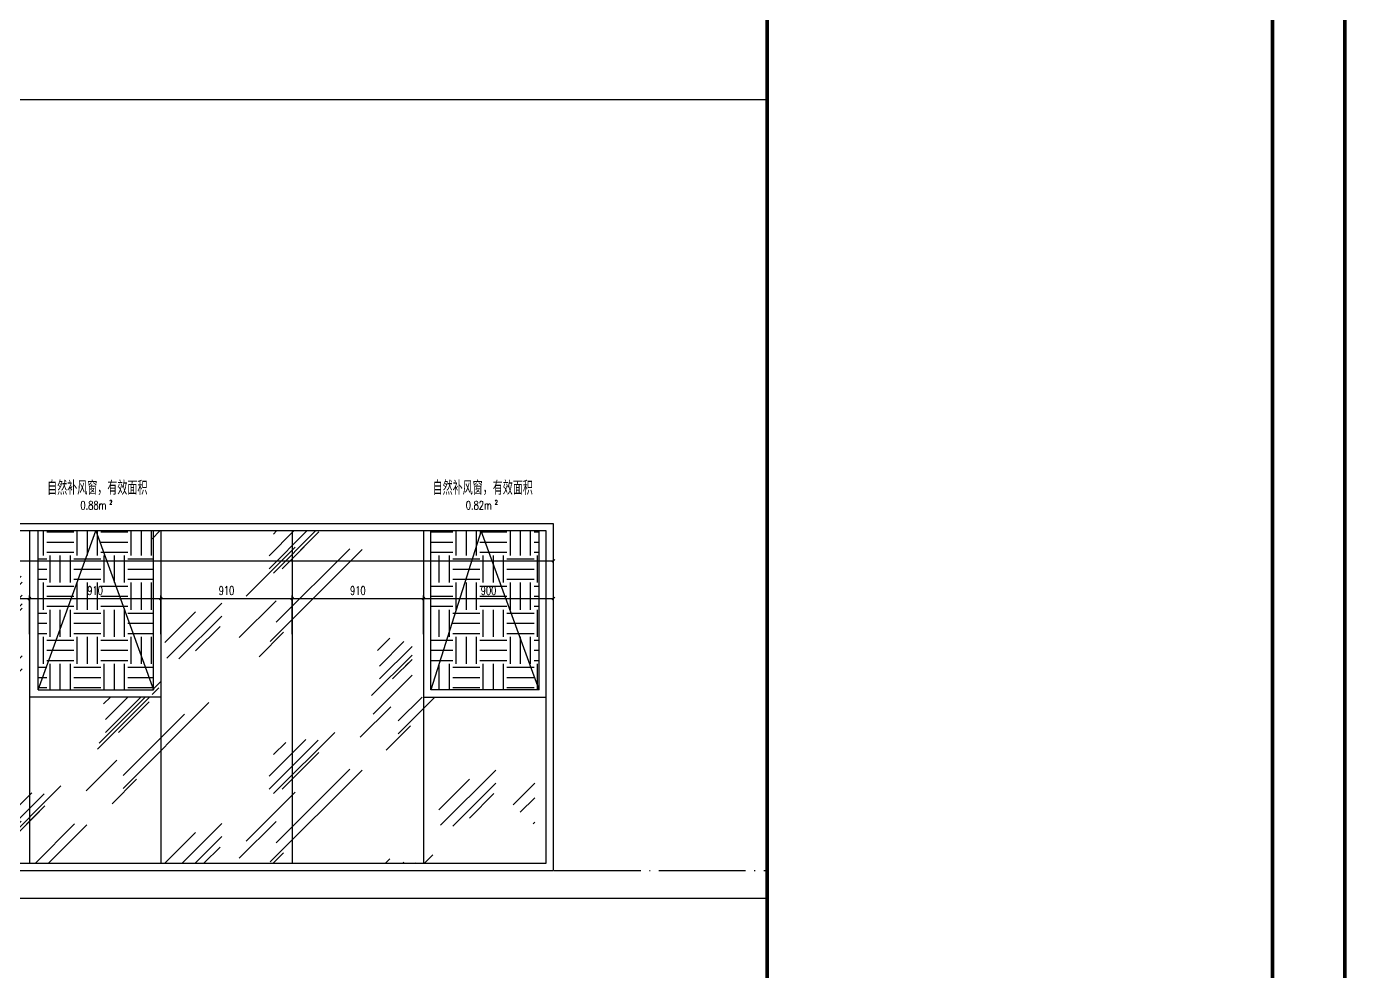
# Model space of a CAD drawing. Extents: x -4210259 to 293730, y -7499 to 868879.
# Drawn here: x -1066641 to -1057498, y 436221 to 442765 of the extents above; entities that cross this region are included whole.
import ezdxf
from ezdxf.enums import TextEntityAlignment as Align

# ---------------------------------------------------------------- set-up
doc = ezdxf.new("R2010")
doc.units = 0
doc.header["$LTSCALE"] = 1000
doc.header["$MEASUREMENT"] = 0
doc.linetypes.add('DOTE', pattern=[2.42, 2, -0.2, 0.02, -0.2])
doc.layers.get('Defpoints').update_dxf_attribs({"color": 210})
for name, color, linetype in [('0-cxFrame', 155, 'Continuous'), ('A-AXIS-DOTE', 14, 'DOTE'), ('A-CURTAIN', 134, 'Continuous'), ('A-LIN-V', 9, 'Continuous'), ('A-WINDOW', 140, 'Continuous'), ('A-门窗表显示尺寸', 160, 'Continuous'), ('SPACE', 7, 'Continuous'), ('SPACE_HATCH', 8, 'Continuous')]:
    doc.layers.add(name, color=color, linetype=linetype)
doc.layers.add('0-cxText', color=131, linetype='Continuous', lineweight=25)
doc.layers.add('A-WALL-HATCH', color=8, linetype='Continuous', lineweight=13)
doc.styles.add('_TCH_SPACE', font='SIMPLEX', dxfattribs={"height": 5, "bigfont": 'GBCBIG'})
doc.styles.add('A-DIM_T3', font='SIMPLEX', dxfattribs={"width": 0.705882, "bigfont": 'GBCBIG'})
doc.styles.add('cx_tuming', font='')
doc.styles.add('cx_tuqian1', font='')
doc.styles.add('黑体', font='', dxfattribs={"height": 12})
doc.styles.get('cx_tuming').set_extended_font_data('SimHei')
doc.styles.get('cx_tuqian1').set_extended_font_data('SimSun')
doc.styles.get('黑体').set_extended_font_data('SimHei')
doc.dimstyles.new('A-DIM&&20', dxfattribs={"dimtxt": 59.5, "dimasz": 20, "dimexe": 20, "dimexo": 20, "dimgap": 25.25, "dimtad": 1, "dimdec": 0, "dimzin": 0, "dimdsep": 46, "dimtxsty": 'A-DIM_T3', "dimblk": 'ARCHTICK', "dimcen": 0.09, "dimclrt": 7, "dimazin": 2, "dimtfac": 1, "dimtdec": 0, "dimtix": 1, "dimtmove": 2, "dimatfit": 3, "dimfxl": 0, "dimtolj": 1, "dimtzin": 0, "dimarcsym": 0})
pattern_1 = [(0, (0, 0), (187.5, 187.5), [187.5, -187.5]), (0, (0, 70.31), (187.5, 187.5), [187.5, -187.5]), (0, (0, 140.62), (187.5, 187.5), [187.5, -187.5]), (90, (23.44, 164.06), (-187.5, 187.5), [187.5, -187.5]), (90, (93.75, 164.06), (-187.5, 187.5), [187.5, -187.5]), (90, (164.06, 164.06), (-187.5, 187.5), [187.5, -187.5])]

# ---------------------------------------------------------------- blocks, each defined once
blk = doc.blocks.new('zjcx_T1(Dragon)')
at = {"layer": '0-cxFrame', "const_width": 50}
blk.add_lwpolyline([(-7000, 0), (0, 0), (0, 57400), (-7000, 57400)], close=True, dxfattribs=at)
blk = doc.blocks.new('TK22.A1 L(Dragon)')
at = {"layer": '0-cxFrame', "color": 7, "const_width": 0.5}
blk.add_lwpolyline([(0, 0), (-841, 0), (-841, 594), (0, 594)], close=True, dxfattribs=at)
at = {"layer": '0-cxFrame', "const_width": 0.5}
for points in [[(-80, 10), (-821, 10), (-821, 584), (-80, 584)], [(-10, 10), (-80, 10), (-80, 584), (-10, 584)]]:
    blk.add_lwpolyline(points, close=True, dxfattribs=at)
at = {"layer": '0-cxFrame', "xscale": 0.01, "yscale": 0.01, "zscale": 0.01}
blk.add_blockref('zjcx_T1(Dragon)', (-10, 10), dxfattribs=at)
at = {"style": '黑体', "flags": 4}
blk.add_attdef('图幅', text='', height=3.3, dxfattribs=at).set_placement((-40, 3), align=Align.RIGHT)
at = {"layer": '0-cxText', "flags": 4}
for tag, height, style, p in [('建设单位', 3.5, 'cx_tuming', (-45, 240)), ('项目名称', 3.5, 'cx_tuming', (-45, 210)), ('子项名称', 3.5, 'cx_tuming', (-45, 180)), ('工程编号', 3.3, 'cx_tuqian1', (-35, 165)), ('图名1', 3.5, 'cx_tuming', (-45, 87)), ('图名2', 3.5, 'cx_tuming', (-45, 79)), ('图名3', 3.5, 'cx_tuming', (-45, 71)), ('出图日期', 3.3, 'cx_tuqian1', (-39, 60)), ('专业', 3.3, 'cx_tuqian1', (-55, 52)), ('图号', 3.3, 'cx_tuqian1', (-55, 44)), ('版次', 3.3, 'cx_tuqian1', (-20, 44))]:
    blk.add_attdef(tag, text='', height=height, dxfattribs=dict(at, style=style)).set_placement(p, align=Align.MIDDLE)
at = {"layer": 'Defpoints', "color": 6, "flags": 4}
for tag, height, style, p in [('tufu', 3.3, '黑体', (-12, 12)), ('dwfname', 4, 'cx_tuqian1', (-80, 3))]:
    blk.add_attdef(tag, text='', height=height, dxfattribs=dict(at, style=style)).set_placement(p, align=Align.RIGHT)
blk = doc.blocks.new('_ArchTick')
at = {"color": 0, "linetype": 'ByBlock', "const_width": 0.4}
blk.add_lwpolyline([(-0.5, -0.5), (0.5, 0.5)], dxfattribs=at)
blk = doc.blocks.new('*D1355')
at = {"layer": 'A-门窗表显示尺寸', "color": 0, "lineweight": -2}
for p, q in [((89099.3, 519132.3), (89099.3, 519399.7)), ((89099.3, 519379.7), (101799.3, 519379.7)), ((101799.3, 519132.3), (101799.3, 519399.7))]:
    blk.add_line(p, q, dxfattribs=at)
at = {"layer": 'Defpoints', "color": 0}
for p in [(101799.3, 519379.7), (89099.3, 519112.3), (101799.3, 519112.3)]:
    blk.add_point(p, dxfattribs=at)
at = {"layer": 'A-门窗表显示尺寸', "color": 0, "lineweight": -2, "xscale": 20, "yscale": 20, "zscale": 20, "rotation": 180}
blk.add_blockref('_ArchTick', (89099.3, 519379.7), dxfattribs=at)
at = {"layer": 'A-门窗表显示尺寸', "color": 0, "lineweight": -2, "xscale": 20, "yscale": 20, "zscale": 20}
blk.add_blockref('_ArchTick', (101799.3, 519379.7), dxfattribs=at)
at = {"layer": 'A-门窗表显示尺寸', "color": 7, "insert": (95449.3, 519434.7), "char_height": 59.5, "attachment_point": 5, "style": 'A-DIM_T3'}
blk.add_mtext('\\A1;12700', dxfattribs=at)
blk = doc.blocks.new('*D1365')
at = {"layer": 'A-门窗表显示尺寸', "color": 0, "lineweight": -2}
for p, q in [((97259.3, 518872.3), (97259.3, 519139.7)), ((97259.3, 519119.7), (98169.3, 519119.7)), ((98169.3, 518872.3), (98169.3, 519139.7))]:
    blk.add_line(p, q, dxfattribs=at)
at = {"layer": 'Defpoints', "color": 0}
for p in [(98169.3, 519119.7), (97259.3, 518852.3), (98169.3, 518852.3)]:
    blk.add_point(p, dxfattribs=at)
at = {"layer": 'A-门窗表显示尺寸', "color": 0, "lineweight": -2, "xscale": 20, "yscale": 20, "zscale": 20, "rotation": 180}
blk.add_blockref('_ArchTick', (97259.3, 519119.7), dxfattribs=at)
at = {"layer": 'A-门窗表显示尺寸', "color": 0, "lineweight": -2, "xscale": 20, "yscale": 20, "zscale": 20}
blk.add_blockref('_ArchTick', (98169.3, 519119.7), dxfattribs=at)
at = {"layer": 'A-门窗表显示尺寸', "color": 7, "insert": (97714.3, 519174.7), "char_height": 59.5, "attachment_point": 5, "style": 'A-DIM_T3'}
blk.add_mtext('\\A1;910', dxfattribs=at)
blk = doc.blocks.new('*D1366')
at = {"layer": 'A-门窗表显示尺寸', "color": 0, "lineweight": -2}
for p, q in [((98169.3, 518872.3), (98169.3, 519139.7)), ((98169.3, 519119.7), (99079.3, 519119.7)), ((99079.3, 518872.3), (99079.3, 519139.7))]:
    blk.add_line(p, q, dxfattribs=at)
at = {"layer": 'Defpoints', "color": 0}
for p in [(99079.3, 519119.7), (98169.3, 518852.3), (99079.3, 518852.3)]:
    blk.add_point(p, dxfattribs=at)
at = {"layer": 'A-门窗表显示尺寸', "color": 0, "lineweight": -2, "xscale": 20, "yscale": 20, "zscale": 20, "rotation": 180}
blk.add_blockref('_ArchTick', (98169.3, 519119.7), dxfattribs=at)
at = {"layer": 'A-门窗表显示尺寸', "color": 0, "lineweight": -2, "xscale": 20, "yscale": 20, "zscale": 20}
blk.add_blockref('_ArchTick', (99079.3, 519119.7), dxfattribs=at)
at = {"layer": 'A-门窗表显示尺寸', "color": 7, "insert": (98624.3, 519174.7), "char_height": 59.5, "attachment_point": 5, "style": 'A-DIM_T3'}
blk.add_mtext('\\A1;910', dxfattribs=at)
blk = doc.blocks.new('*D1367')
at = {"layer": 'A-门窗表显示尺寸', "color": 0, "lineweight": -2}
for p, q in [((99079.3, 518872.3), (99079.3, 519139.7)), ((99079.3, 519119.7), (99989.3, 519119.7)), ((99989.3, 518872.3), (99989.3, 519139.7))]:
    blk.add_line(p, q, dxfattribs=at)
at = {"layer": 'Defpoints', "color": 0}
for p in [(99989.3, 519119.7), (99079.3, 518852.3), (99989.3, 518852.3)]:
    blk.add_point(p, dxfattribs=at)
at = {"layer": 'A-门窗表显示尺寸', "color": 0, "lineweight": -2, "xscale": 20, "yscale": 20, "zscale": 20, "rotation": 180}
blk.add_blockref('_ArchTick', (99079.3, 519119.7), dxfattribs=at)
at = {"layer": 'A-门窗表显示尺寸', "color": 0, "lineweight": -2, "xscale": 20, "yscale": 20, "zscale": 20}
blk.add_blockref('_ArchTick', (99989.3, 519119.7), dxfattribs=at)
at = {"layer": 'A-门窗表显示尺寸', "color": 7, "insert": (99534.3, 519174.7), "char_height": 59.5, "attachment_point": 5, "style": 'A-DIM_T3'}
blk.add_mtext('\\A1;910', dxfattribs=at)
blk = doc.blocks.new('*D1368')
at = {"layer": 'A-门窗表显示尺寸', "color": 0, "lineweight": -2}
for p, q in [((99989.3, 518872.3), (99989.3, 519139.7)), ((99989.3, 519119.7), (100899.3, 519119.7)), ((100899.3, 518872.3), (100899.3, 519139.7))]:
    blk.add_line(p, q, dxfattribs=at)
at = {"layer": 'Defpoints', "color": 0}
for p in [(100899.3, 519119.7), (99989.3, 518852.3), (100899.3, 518852.3)]:
    blk.add_point(p, dxfattribs=at)
at = {"layer": 'A-门窗表显示尺寸', "color": 0, "lineweight": -2, "xscale": 20, "yscale": 20, "zscale": 20, "rotation": 180}
blk.add_blockref('_ArchTick', (99989.3, 519119.7), dxfattribs=at)
at = {"layer": 'A-门窗表显示尺寸', "color": 0, "lineweight": -2, "xscale": 20, "yscale": 20, "zscale": 20}
blk.add_blockref('_ArchTick', (100899.3, 519119.7), dxfattribs=at)
at = {"layer": 'A-门窗表显示尺寸', "color": 7, "insert": (100444.3, 519174.7), "char_height": 59.5, "attachment_point": 5, "style": 'A-DIM_T3'}
blk.add_mtext('\\A1;910', dxfattribs=at)
blk = doc.blocks.new('*D1369')
at = {"layer": 'A-门窗表显示尺寸', "color": 0, "lineweight": -2}
for p, q in [((100899.3, 518872.3), (100899.3, 519139.7)), ((100899.3, 519119.7), (101799.3, 519119.7)), ((101799.3, 518872.3), (101799.3, 519139.7))]:
    blk.add_line(p, q, dxfattribs=at)
at = {"layer": 'Defpoints', "color": 0}
for p in [(101799.3, 519119.7), (100899.3, 518852.3), (101799.3, 518852.3)]:
    blk.add_point(p, dxfattribs=at)
at = {"layer": 'A-门窗表显示尺寸', "color": 0, "lineweight": -2, "xscale": 20, "yscale": 20, "zscale": 20, "rotation": 180}
blk.add_blockref('_ArchTick', (100899.3, 519119.7), dxfattribs=at)
at = {"layer": 'A-门窗表显示尺寸', "color": 0, "lineweight": -2, "xscale": 20, "yscale": 20, "zscale": 20}
blk.add_blockref('_ArchTick', (101799.3, 519119.7), dxfattribs=at)
at = {"layer": 'A-门窗表显示尺寸', "color": 7, "insert": (101349.3, 519174.7), "char_height": 59.5, "attachment_point": 5, "style": 'A-DIM_T3'}
blk.add_mtext('\\A1;900', dxfattribs=at)
blk = doc.blocks.new('rte5')
at = {"layer": 'A-WALL-HATCH'}
h = blk.add_hatch(dxfattribs=at)
h.set_pattern_fill('玻璃2', color=256, scale=100)
h.set_pattern_definition([(45, (1845629.7, 60), (0, 1527.35065), [600, -360, 600, -360, 240, -523.28157]), (45, (1845599.7, 90), (0, 1527.35065), [480, -600, 360, -360, 420, -463.28157]), (45, (1845599.7, 180), (0, 1527.35065), [360, -720, 240, -360, 540, -463.28157]), (45, (1845689.7, 90), (0, 1527.35065), [360, -720, 300, -1303.2815]), (45, (1845779.7, 180), (0, 1527.35065), [180, -900, 120, -1483.2815]), (45, (1845629.7, 330), (0, 1527.35065), [120, -900, 120, -480, 300, -763.28157]), (45, (1846169.7, 240), (0, 1527.35065), [600, -900, 720, -475.2816]), (45, (1846169.7, 150), (0, 1527.35065), [840, -600, 900, -355.2816]), (45, (1846319.7, 270), (0, -1697.0563), [600, -840, 480, -763.2816]), (45, (1846229.7, 450), (0, 1527.35065), [300, -1200, 360, -823.2816]), (45, (1846409.7, 360), (0, 1527.35065), [240, -1200, 240, -1003.2815])])
h.paths.add_polyline_path([(89169.3, 517287.5), (101669.3, 517287.5), (101669.3, 518437.5), (100819.3, 518437.5), (100819.3, 519587.5), (99019.3, 519587.5), (99019.3, 518437.5), (98119.3, 518437.5), (98119.3, 519587.5), (96319.3, 519587.5), (96319.3, 518437.5), (95449.3, 518437.5), (95449.3, 519587.5), (92719.3, 519587.5), (92719.3, 518437.5), (91819.3, 518437.5), (91819.3, 519587.5), (90019.3, 519587.5), (90019.3, 518437.5), (89169.3, 518437.5)])
at = {"layer": 'SPACE_HATCH'}
h = blk.add_hatch(dxfattribs=at)
h.set_pattern_fill('土壤', color=1, scale=50, style=0)
h.set_pattern_definition(pattern_1)
h.paths.add_polyline_path([(99029.3, 518487.5), (98229.3, 518487.5), (98229.3, 519587.5), (99029.3, 519587.5)])
h = blk.add_hatch(dxfattribs=at)
h.set_pattern_fill('土壤', color=1, scale=50, style=0)
h.set_pattern_definition(pattern_1)
h.paths.add_polyline_path([(99029.3, 518487.5), (98229.3, 518487.5), (98229.3, 519587.5), (99029.3, 519587.5)])
h = blk.add_hatch(dxfattribs=at)
h.set_pattern_fill('土壤', color=1, scale=50, style=0)
h.set_pattern_definition(pattern_1)
h.paths.add_polyline_path([(100949.3, 518487.5), (101699.3, 518487.5), (101699.3, 519587.5), (100949.3, 519587.5)])
at = {"layer": 'A-WINDOW'}
for p, q in [((98169.3, 519587.5), (98169.3, 517287.5)), ((98229.3, 518487.5), (98229.3, 519587.5)), ((99029.3, 518487.5), (99029.3, 519587.5)), ((99079.3, 519587.5), (99079.3, 517287.5)), ((99989.3, 519587.5), (99989.3, 517287.5)), ((100899.3, 519587.5), (100899.3, 517287.5)), ((100949.3, 518487.5), (100949.3, 519587.5)), ((101699.3, 518487.5), (101699.3, 519587.5)), ((99079.3, 518437.5), (98169.3, 518437.5)), ((98229.3, 518487.5), (99029.3, 518487.5)), ((100899.3, 518437.5), (101749.3, 518437.5)), ((101699.3, 518487.5), (100949.3, 518487.5))]:
    blk.add_line(p, q, dxfattribs=at)
for points in [[(89099.3, 517237.5), (101799.3, 517237.5), (101799.3, 519637.5), (89099.3, 519637.5)], [(89149.3, 517287.5), (101749.3, 517287.5), (101749.3, 519587.5), (89149.3, 519587.5)]]:
    blk.add_lwpolyline(points, close=True, dxfattribs=at)
for points in [[(98229.3, 518487.5), (98629.5, 519587.5), (99029.3, 518487.5)], [(101699.3, 518487.5), (101299.2, 519587.5), (100949.3, 518487.5)]]:
    blk.add_lwpolyline(points, dxfattribs=at)
at = {"layer": 'SPACE', "color": 1, "style": '_TCH_SPACE'}
for p in [(98292.5, 519837.5), (98292.5, 519837.5), (100961.7, 519837.5)]:
    blk.add_text('自然补风窗，有效面积', height=96.45, dxfattribs=at).set_placement(p)
at = {"layer": 'SPACE', "color": 1, "style": '_TCH_SPACE', "width": 0.705882}
for s, height, p in [('0.88m', 59.5, (98522.7, 519735.1)), ('0.88m', 59.5, (98522.7, 519735.1)), ('2', 29.8, (98722.7, 519770.1)), ('2', 29.8, (98722.7, 519770.1)), ('0.82m', 59.5, (101191.9, 519735.1)), ('2', 29.8, (101391.9, 519770.1))]:
    blk.add_text(s, height=height, dxfattribs=at).set_placement(p)
at = {"layer": 'A-门窗表显示尺寸'}
for p1, p2, picture, middle in [((89099.3, 519112.3), (101799.3, 519112.3), '*D1355', (95449.3, 519434.7)), ((97259.3, 518852.3), (98169.3, 518852.3), '*D1365', (97714.3, 519174.7)), ((98169.3, 518852.3), (99079.3, 518852.3), '*D1366', (98624.3, 519174.7)), ((99079.3, 518852.3), (99989.3, 518852.3), '*D1367', (99534.3, 519174.7)), ((99989.3, 518852.3), (100899.3, 518852.3), '*D1368', (100444.3, 519174.7)), ((100899.3, 518852.3), (101799.3, 518852.3), '*D1369', (101349.3, 519174.7))]:
    dim = blk.add_aligned_dim(p1=p1, p2=p2, distance=267.5, dimstyle='A-DIM&&20', dxfattribs=at)
    dim.commit()
    dim.dimension.update_dxf_attribs({"geometry": picture, "text_midpoint": middle})

msp = doc.modelspace()

# ---------------------------------------------------------------- linework, layer by layer
at = {"layer": 'A-AXIS-DOTE', "linetype": 'DOTE', "ltscale": 0.3}
msp.add_line((-1098560, 436922), (-1061510, 436922), dxfattribs=at)
at = {"layer": 'A-CURTAIN'}
for p, q in [((-1074559.3, 442260.2), (-1061510, 442260.2)), ((-1098560, 436729.4), (-1061510, 436729.4))]:
    msp.add_line(p, q, dxfattribs=at)

# ---------------------------------------------------------------- block references
at = {"layer": '0-cxFrame', "xscale": 50, "yscale": 50, "zscale": 50}
msp.add_blockref('TK22.A1 L(Dragon)', (-1057510, 421220), dxfattribs=at)
at = {"layer": 'A-LIN-V'}
msp.add_blockref('rte5', (-1164789.3, -80315.4), dxfattribs=at)

doc.saveas('drawing.dxf')
